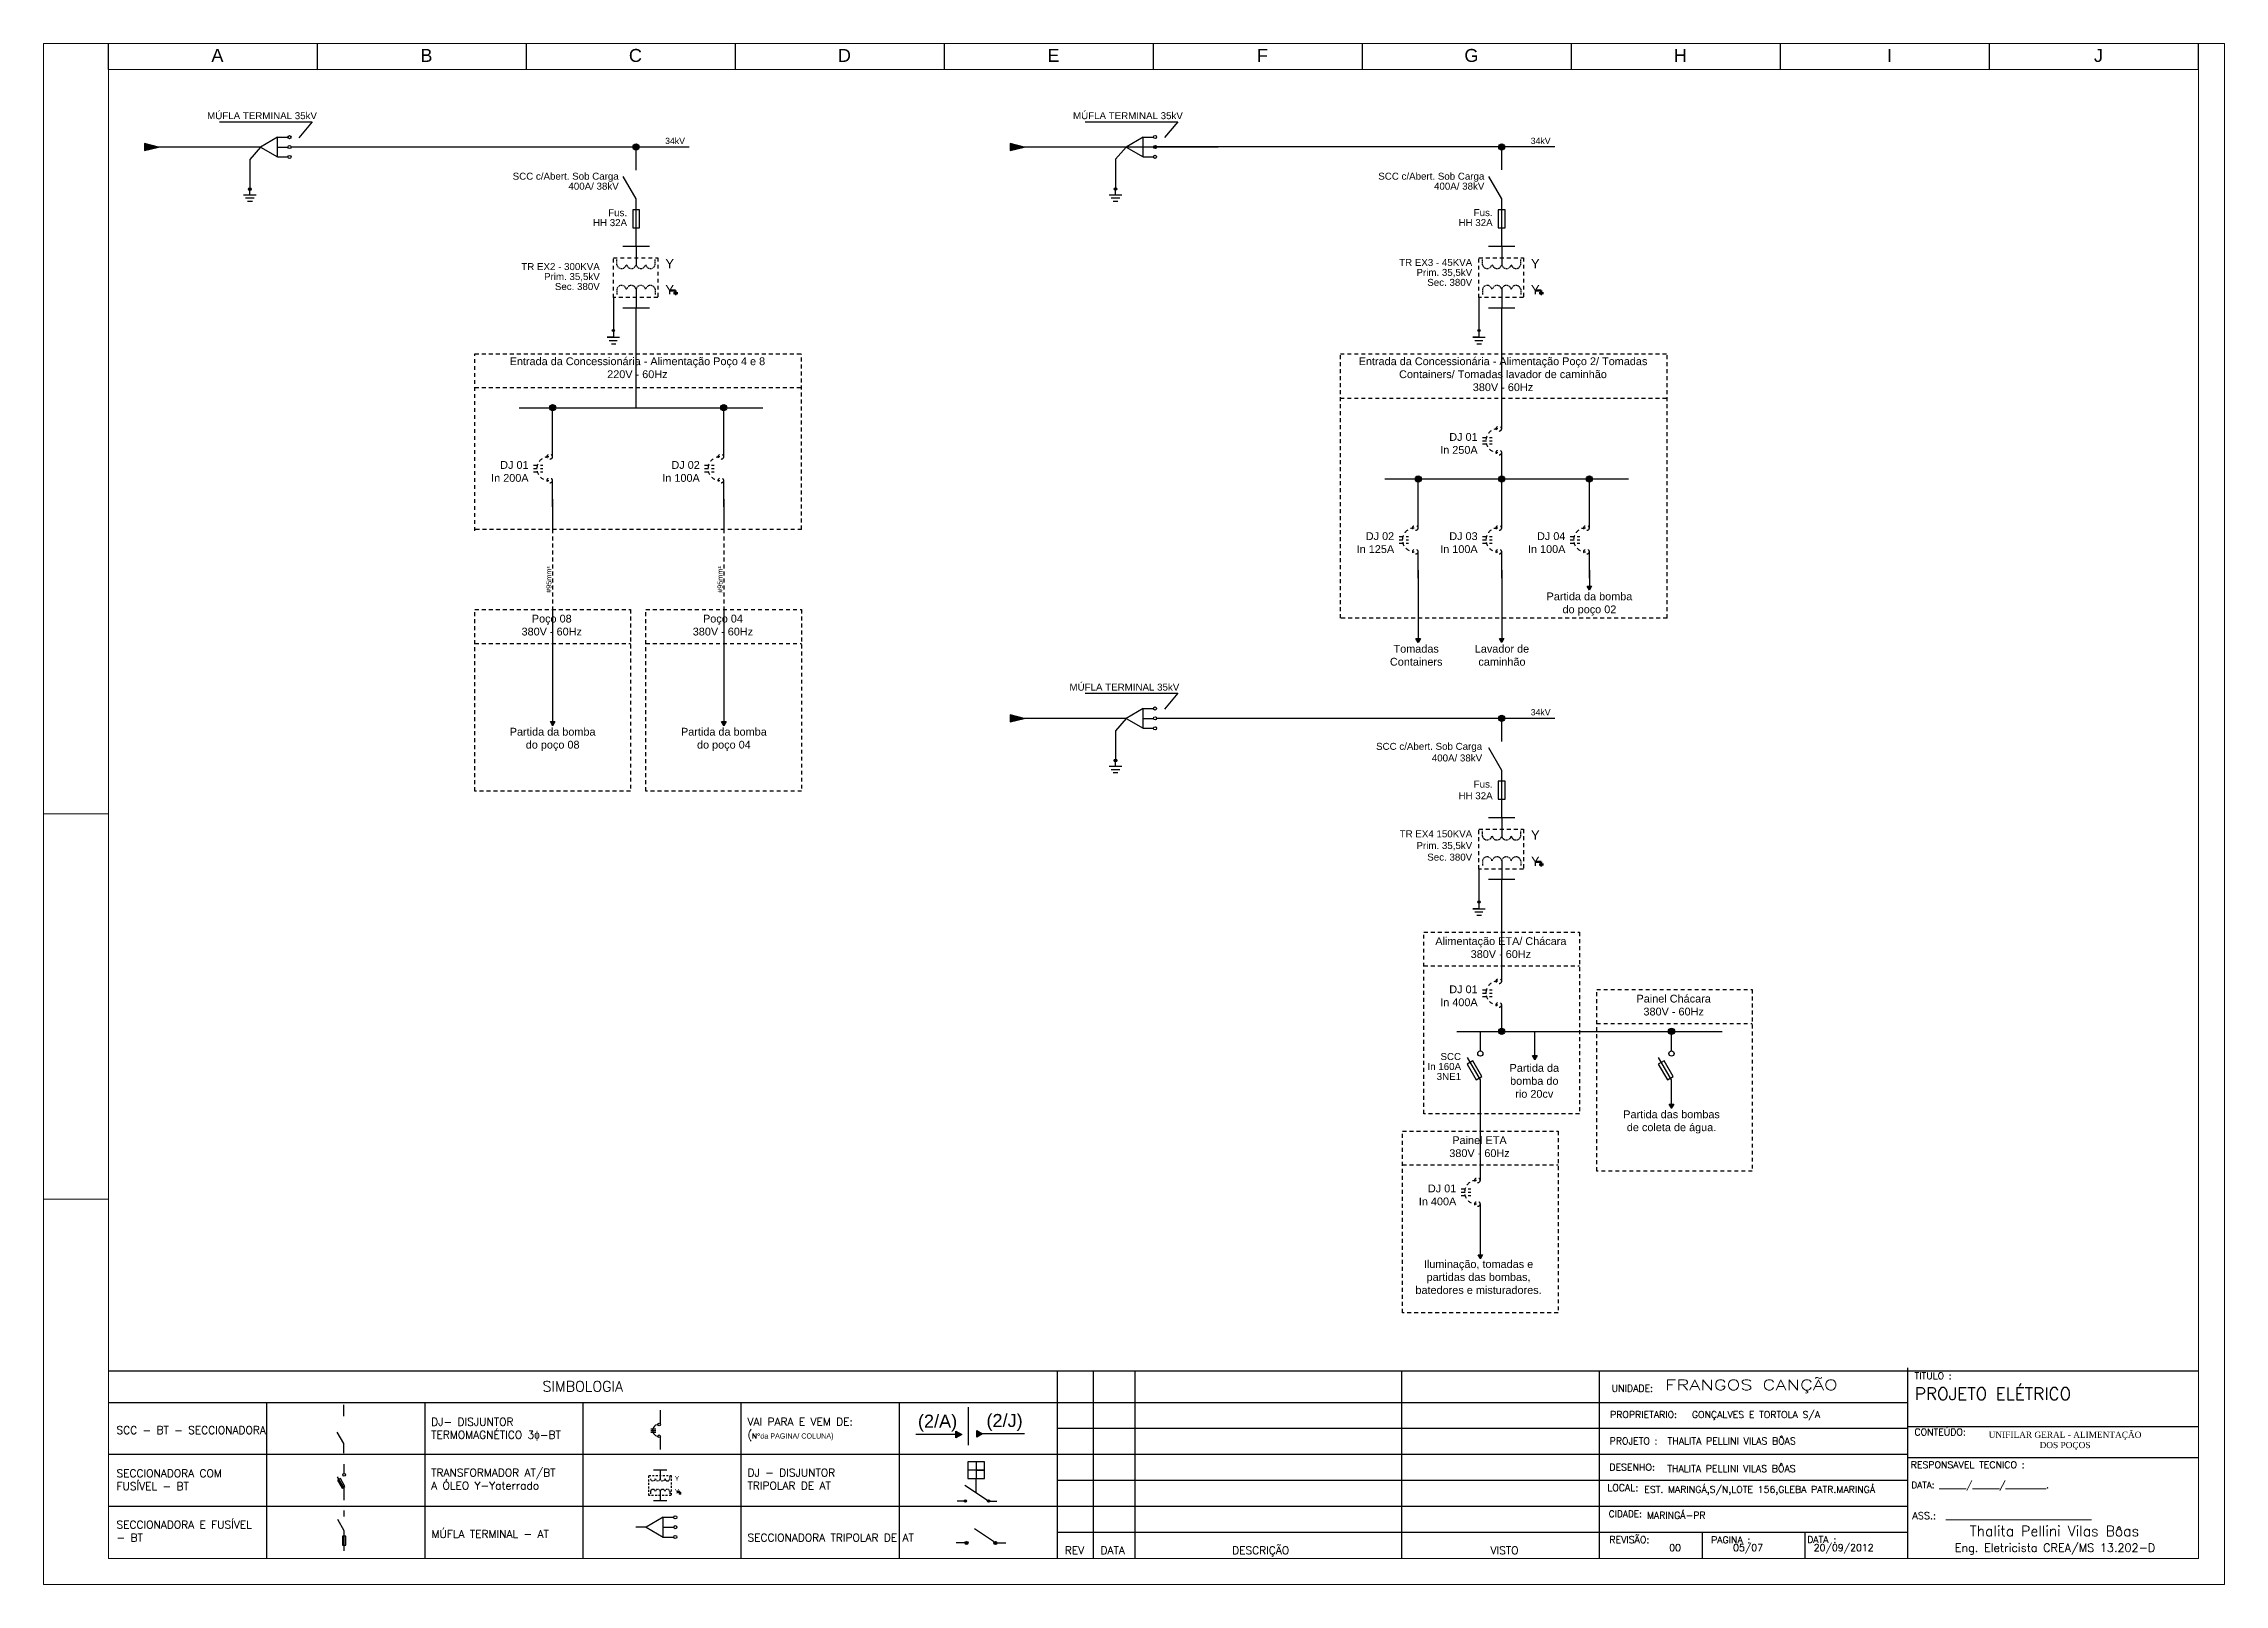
# Model space of a CAD drawing. Header units: millimetres. Extents: x 2138 to 3049, y 1106 to 2505.
# Drawn here: x 2137.5 to 2558, y 1456.9 to 1753.9 of the extents above; entities that cross this region are included whole.
import ezdxf

# ---------------------------------------------------------------- set-up
doc = ezdxf.new("R2010")
doc.units = ezdxf.units.MM
doc.linetypes.add('HIDDEN2', pattern=[0.1875, 0.125, -0.0625])
doc.linetypes.add('JIS_02_0.7', pattern=[1.35, 0.75, -0.6])
for name, color, linetype in [('ATER', 4, 'Continuous'), ('CARGA', 251, 'Continuous'), ('COMPONENTES', 7, 'Continuous'), ('DETALHES', 4, 'Continuous'), ('FORMATO', 18, 'Continuous'), ('linhas', 6, 'Continuous'), ('LUMINARIA', 5, 'Continuous'), ('PAINEL', 5, 'JIS_02_0.7'), ('REG200-290', 5, 'Continuous'), ('texto', 1, 'Continuous'), ('TIMBRE', 7, 'Continuous')]:
    doc.layers.add(name, color=color, linetype=linetype)
doc.layers.add('CARIMBO', color=6, linetype='Continuous', lineweight=15)
doc.styles.add('REGUA240', font='romans.shx', dxfattribs={"width": 1.4})
doc.styles.add('ROMANC', font='romanc', dxfattribs={"height": 0.3})
doc.styles.add('ROMANS', font='romans', dxfattribs={"height": 100})
doc.styles.get("Standard").update_dxf_attribs({"font": 'arial.ttf'})

# ---------------------------------------------------------------- blocks, each defined once
blk = doc.blocks.new('A$C221811D9')
at = {"layer": 'CARIMBO', "color": 7}
for p, q in [((0, 0), (0, 59.4)), ((2.5, 29.7), (0, 29.7)), ((2.5, 14.847), (0, 14.847))]:
    blk.add_line(p, q, dxfattribs=at)
at = {"layer": 'CARIMBO', "color": 12}
blk.add_line((2.5, 1), (2.5, 58.4), dxfattribs=at)
blk = doc.blocks.new('MÚFLA TERMINAL')
at = {"layer": 'linhas'}
for p, q in [((-2.6, 1.9), (-0.6, 1.9)), ((-2.6, 0), (-0.6, 0)), ((-5.9, -0.01), (-7.93, -0.01)), ((-2.6, -1.91), (-0.6, -1.91))]:
    blk.add_line(p, q, dxfattribs=at)
blk.add_lwpolyline([(-5.9, -0.01), (-2.6, -1.91), (-2.6, 1.9)], close=True, dxfattribs=at)
for centre in [(-0.3, 1.9), (-0.3, 0), (-0.3, -1.91)]:
    blk.add_circle(centre, 0.3, dxfattribs=at)
blk = doc.blocks.new('aterram')
at = {"layer": 'linhas'}
h = blk.add_hatch(color=256, dxfattribs=at)
edge = h.paths.add_edge_path()
edge.add_arc((0, 0), 0.2, 0, 360)
for p, q in [((0, -0.9), (0, 0)), ((-1, -0.9), (1, -0.9)), ((-0.7, -1.42), (0.7, -1.42)), ((-0.4, -1.95), (0.4, -1.95))]:
    blk.add_line(p, q, dxfattribs=at)
blk.add_circle((0, 0), 0.2, dxfattribs=at)
blk = doc.blocks.new('aterr verm')
at = {"layer": 'texto'}
h = blk.add_hatch(color=256, dxfattribs=at)
edge = h.paths.add_edge_path()
edge.add_arc((0, 0), 0.2, 0, 360)
for p, q in [((0, -1.29), (-1.2, -1.29)), ((-1.2, -1.29), (1.2, -1.29)), ((-0.82, -1.91), (0.74, -1.91)), ((-0.39, -2.55), (0.47, -2.55)), ((0, -0.2), (0, -1.29))]:
    blk.add_line(p, q, dxfattribs=at)
blk.add_circle((0, 0), 0.2, dxfattribs=at)
blk = doc.blocks.new('Y aterrado')
at = {"layer": 'texto', "lineweight": 50}
for p, q in [((0, 0), (1.05, 0)), ((1.05, 0), (1.05, -0.5)), ((0.65, -0.5), (1.45, -0.5)), ((1.25, -0.6), (0.85, -0.6)), ((1.15, -0.7), (0.95, -0.7)), ((1.05, -0.6), (1.25, -0.6))]:
    blk.add_line(p, q, dxfattribs=at)
at = {"layer": 'texto', "color": 2, "char_height": 1.8, "attachment_point": 1}
for insert in [(-0.94, 6.08), (-0.94, 1.04)]:
    blk.add_mtext_dynamic_manual_height_columns('{\\C1;Y}', width=4.8042, gutter_width=12.5, heights=[0], dxfattribs=dict(at, insert=insert))
blk = doc.blocks.new('TRAFO OLEO Y YATERR')
at = {"layer": 'COMPONENTES', "color": 0, "linetype": 'HIDDEN2'}
for p, q in [((-0.53, 6.34), (-0.53, 7.37)), ((-0.53, 1.62), (-0.53, 0.59))]:
    blk.add_line(p, q, dxfattribs=at)
for centre, start, end in [((-1.44, 6.54), 192.4164, 347.5833), ((-1.44, 1.42), 12.4167, 167.5836)]:
    blk.add_arc(centre, 0.93, start, end, dxfattribs=at)
at = {"layer": 'linhas'}
for p, q in [((-6.76, 9.93), (-4.2, 9.93)), ((-4.2, 9.93), (-1.64, 9.93)), ((-4.2, 9.93), (-4.2, 6.34)), ((-4.2, 1.62), (-4.2, -1.97)), ((-6.76, -1.97), (-4.2, -1.97)), ((-4.2, -1.97), (-1.64, -1.97))]:
    blk.add_line(p, q, dxfattribs=at)
at = {"layer": 'LUMINARIA', "color": 0, "linetype": 'HIDDEN2'}
blk.add_line((-7.92, 1.62), (-7.92, 0.59), dxfattribs=at)
for centre, start, end in [((-7.01, 6.54), 192.4167, 347.5836), ((-5.11, 6.54), 192.4167, 347.5836), ((-3.29, 6.54), 192.4164, 347.5833), ((-7.01, 1.42), 12.4164, 167.5833), ((-5.11, 1.42), 12.4164, 167.5833), ((-3.29, 1.42), 12.4167, 167.5836)]:
    blk.add_arc(centre, 0.93, start, end, dxfattribs=at)
at = {"layer": 'texto', "linetype": 'JIS_02_0.7'}
blk.add_lwpolyline([(-8.58, 7.69), (0, 7.69), (0, 0), (-8.58, 0)], close=True, dxfattribs=at)
at = {"layer": 'texto'}
blk.add_blockref('Y aterrado', (2.38, 1.38), dxfattribs=at)
blk = doc.blocks.new('DJ3f')
at = {"color": 6}
for p, q in [((-3.7, -11.1), (-1.86, -11.1)), ((-3.7, -11.74), (-1.86, -11.74)), ((-3.7, -12.38), (-1.86, -12.38))]:
    blk.add_line(p, q, dxfattribs=at)
at = {"color": 2}
for centre in [(-0.56, -9.45), (-0.56, -14.02)]:
    blk.add_circle(centre, 0.505, dxfattribs=at)
at = {"color": 4}
blk.add_arc((-0.76, -11.74), 2.28, 89.8656, 270.134, dxfattribs=at)
at = {"layer": 'linhas', "color": 6}
for p, q in [((0, -9.38), (0, 0)), ((0, -19.12), (0, -14.02))]:
    blk.add_line(p, q, dxfattribs=at)
blk = doc.blocks.new('SETA')
at = {"layer": 'CARGA'}
blk.add_hatch(color=256, dxfattribs=at).paths.add_polyline_path([(0.01, -0.75), (-0.42, 0), (0.44, 0)])
blk.add_lwpolyline([(0.01, -0.75), (-0.42, 0), (0.44, 0)], close=True, dxfattribs=at)
blk = doc.blocks.new('SCC')
at = {"layer": 'COMPONENTES'}
blk.add_line((0, 9.11), (-2.5, 13.44), dxfattribs=at)
at = {"layer": 'COMPONENTES', "color": 0}
blk.add_lwpolyline([(-0.65, 3.54), (0.65, 3.54), (0.65, 7.02), (-0.65, 7.02)], close=True, dxfattribs=at)
at = {"layer": 'linhas', "color": 6}
for p, q in [((0, 14.68), (0, 19.12)), ((0, 0), (0, 9.11))]:
    blk.add_line(p, q, dxfattribs=at)
blk = doc.blocks.new('DJ tripolar')
at = {"layer": 'COMPONENTES'}
h = blk.add_hatch(color=256, dxfattribs=at)
edge = h.paths.add_edge_path()
edge.add_arc((2, 0), 0.3, 0, 360)
h = blk.add_hatch(color=256, dxfattribs=at)
edge = h.paths.add_edge_path()
edge.add_arc((7.58, 0), 0.3, 0, 360)
at = {"layer": 'CARGA'}
blk.add_line((7.58, 0), (1.84, 3.71), dxfattribs=at)
at = {"layer": 'COMPONENTES'}
for centre in [(2, 0), (7.58, 0)]:
    blk.add_circle(centre, 0.3, dxfattribs=at)
at = {"layer": 'FORMATO'}
for p, q in [((6.61, 7.41), (2.61, 7.41)), ((4.61, 9.41), (4.61, 5.41)), ((4.61, 7.41), (6.61, 7.41)), ((4.61, 1.92), (4.61, 5.41))]:
    blk.add_line(p, q, dxfattribs=at)
blk.add_lwpolyline([(2.61, 5.41), (6.61, 5.41), (6.61, 9.41), (2.61, 9.41)], close=True, dxfattribs=at)
at = {"layer": 'linhas'}
for p, q in [((1.7, 0), (0, 0)), ((7.88, 0), (9.58, 0))]:
    blk.add_line(p, q, dxfattribs=at)

msp = doc.modelspace()

# ---------------------------------------------------------------- hatches: boundary and pattern name
at = {"layer": 'COMPONENTES'}
h = msp.add_hatch(color=256, dxfattribs=at)
edge = h.paths.add_edge_path()
edge.add_arc((2315.49, 1464.88), 0.3, 0, 360)
h = msp.add_hatch(color=256, dxfattribs=at)
edge = h.paths.add_edge_path()
edge.add_arc((2321.07, 1464.88), 0.3, 0, 360)
at = {"layer": 'linhas'}
for points in [[(2159.71, 1733.96), (2157.01, 1734.63), (2157.01, 1733.28)], [(2326.62, 1733.96), (2323.92, 1734.64), (2323.92, 1733.29)], [(2326.62, 1623.81), (2323.92, 1624.49), (2323.92, 1623.14)], [(2314.56, 1485.77), (2313.44, 1485.12), (2313.44, 1486.42)], [(2318.59, 1485.9), (2317.46, 1485.25), (2317.46, 1486.55)]]:
    msp.add_hatch(color=256, dxfattribs=at).paths.add_polyline_path(points)
h = msp.add_hatch(color=256, dxfattribs=at)
edge = h.paths.add_edge_path()
edge.add_arc((2251.78, 1733.96), 0.6, 0, 360)
h = msp.add_hatch(color=256, dxfattribs=at)
edge = h.paths.add_edge_path()
edge.add_arc((2418.69, 1733.97), 0.6, 0, 360)
h = msp.add_hatch(color=256, dxfattribs=at)
edge = h.paths.add_edge_path()
edge.add_arc((2235.68, 1683.7), 0.6, 0, 360)
h = msp.add_hatch(color=256, dxfattribs=at)
edge = h.paths.add_edge_path()
edge.add_arc((2268.69, 1683.7), 0.6, 0, 360)
h = msp.add_hatch(color=256, dxfattribs=at)
edge = h.paths.add_edge_path()
edge.add_arc((2402.59, 1669.97), 0.6, 0, 360)
h = msp.add_hatch(color=256, dxfattribs=at)
edge = h.paths.add_edge_path()
edge.add_arc((2418.69, 1669.97), 0.6, 0, 360)
h = msp.add_hatch(color=256, dxfattribs=at)
edge = h.paths.add_edge_path()
edge.add_arc((2435.6, 1669.97), 0.6, 0, 360)
h = msp.add_hatch(color=256, dxfattribs=at)
edge = h.paths.add_edge_path()
edge.add_arc((2418.69, 1623.82), 0.6, 0, 360)
h = msp.add_hatch(color=256, dxfattribs=at)
edge = h.paths.add_edge_path()
edge.add_arc((2418.69, 1563.49), 0.6, 0, 360)
h = msp.add_hatch(color=256, dxfattribs=at)
edge = h.paths.add_edge_path()
edge.add_arc((2451.43, 1563.49), 0.6, 0, 360)

# ---------------------------------------------------------------- linework, layer by layer
at = {"color": 6}
for p, q in [((2254.65, 1486.89), (2255.57, 1486.89)), ((2254.65, 1486.57), (2255.57, 1486.57)), ((2254.65, 1486.25), (2255.57, 1486.25))]:
    msp.add_line(p, q, dxfattribs=at)
at = {"color": 2}
for centre, radius in [((2414.57, 1559.21), 0.505), ((2451.43, 1559.21), 0.505), ((2256.21, 1487.71), 0.253), ((2256.21, 1485.43), 0.253), ((2195.48, 1477.99), 0.253)]:
    msp.add_circle(centre, radius, dxfattribs=at)
at = {"color": 4}
msp.add_arc((2256.11, 1486.57), 1.14, 89.8656, 270.134, dxfattribs=at)
at = {"layer": 'ATER'}
for p, q in [((2414.57, 1554.14), (2412.07, 1558.47)), ((2451.43, 1554.14), (2448.93, 1558.47)), ((2195.48, 1475.46), (2194.23, 1477.62))]:
    msp.add_line(p, q, dxfattribs=at)
at = {"layer": 'CARGA'}
msp.add_line((2321.07, 1464.88), (2317.02, 1467.57), dxfattribs=at)
at = {"layer": 'CARIMBO', "color": 7}
for p, q in [((2558.04, 1753.89), (2137.54, 1753.89)), ((2558.04, 1753.89), (2558.04, 1456.89)), ((2558.04, 1456.89), (2137.54, 1456.89))]:
    msp.add_line(p, q, dxfattribs=at)
at = {"layer": 'CARIMBO', "color": 12}
for p, q in [((2553.04, 1748.89), (2150.04, 1748.89)), ((2553.04, 1748.89), (2553.04, 1461.89)), ((2553.04, 1461.89), (2150.04, 1461.89))]:
    msp.add_line(p, q, dxfattribs=at)
at = {"layer": 'COMPONENTES'}
for p, q in [((2251.78, 1723.95), (2249.28, 1728.28)), ((2418.69, 1613.8), (2416.19, 1618.13)), ((2195.4, 1484.05), (2194.15, 1486.21)), ((2195.51, 1467.2), (2194.26, 1469.37))]:
    msp.add_line(p, q, dxfattribs=at)
at = {"layer": 'COMPONENTES', "color": 0}
for points in [[(2251.13, 1718.38), (2252.43, 1718.38), (2252.43, 1721.86), (2251.13, 1721.86)], [(2418.04, 1608.24), (2419.33, 1608.24), (2419.33, 1611.72), (2418.04, 1611.72)], [(2413.77, 1554.13), (2414.89, 1554.78), (2413.15, 1557.79), (2412.03, 1557.14)], [(2450.63, 1554.13), (2451.75, 1554.78), (2450.01, 1557.79), (2448.89, 1557.14)], [(2195.08, 1475.46), (2195.64, 1475.78), (2194.78, 1477.29), (2194.22, 1476.96)], [(2195.19, 1464.42), (2195.83, 1464.42), (2195.83, 1466.16), (2195.19, 1466.16)]]:
    msp.add_lwpolyline(points, close=True, dxfattribs=at)
at = {"layer": 'COMPONENTES'}
for centre in [(2315.49, 1464.88), (2321.07, 1464.88)]:
    msp.add_circle(centre, 0.3, dxfattribs=at)
at = {"layer": 'DETALHES', "color": 7}
for p, q in [((2333, 1498.06), (2333, 1461.89)), ((2150.04, 1491.97), (2333, 1491.97)), ((2180.53, 1491.97), (2180.53, 1461.89)), ((2211.03, 1491.97), (2211.03, 1461.89)), ((2241.52, 1491.97), (2241.52, 1461.89)), ((2272.01, 1491.97), (2272.01, 1461.89)), ((2302.5, 1491.97), (2302.5, 1461.89)), ((2150.04, 1481.97), (2333, 1481.97)), ((2150.04, 1471.97), (2333, 1471.97))]:
    msp.add_line(p, q, dxfattribs=at)
at = {"layer": 'FORMATO'}
for p, q in [((2150.04, 1498.06), (2333, 1498.06)), ((2437.54, 1498.06), (2553.04, 1498.06)), ((2496.94, 1498.61), (2496.94, 1461.89)), ((2437.54, 1491.97), (2496.94, 1491.97)), ((2437.54, 1486.97), (2496.94, 1486.97)), ((2496.94, 1487.3), (2553.04, 1487.3)), ((2437.54, 1481.97), (2496.94, 1481.97)), ((2496.94, 1481.36), (2553.04, 1481.36)), ((2437.54, 1476.97), (2496.94, 1476.97)), ((2437.54, 1471.97), (2496.94, 1471.97)), ((2437.54, 1466.97), (2496.94, 1466.97)), ((2457.34, 1466.97), (2457.34, 1461.89)), ((2477.14, 1466.97), (2477.14, 1461.89))]:
    msp.add_line(p, q, dxfattribs=at)
at = {"layer": 'FORMATO', "color": 12}
msp.add_line((2437.54, 1461.89), (2437.54, 1498.06), dxfattribs=at)
at = {"layer": 'linhas', "color": 7}
for p, q in [((2150.04, 1748.89), (2150.04, 1753.89)), ((2150.04, 1748.89), (2150.04, 1753.89)), ((2190.34, 1748.89), (2190.34, 1753.89)), ((2190.34, 1748.89), (2190.34, 1753.89)), ((2230.64, 1748.89), (2230.64, 1753.89)), ((2270.94, 1748.89), (2270.94, 1753.89)), ((2311.24, 1748.89), (2311.24, 1753.89)), ((2351.54, 1748.89), (2351.54, 1753.89)), ((2391.84, 1748.89), (2391.84, 1753.89)), ((2432.14, 1748.89), (2432.14, 1753.89)), ((2472.44, 1748.89), (2472.44, 1753.89)), ((2512.74, 1748.89), (2512.74, 1753.89)), ((2553.04, 1748.89), (2553.04, 1753.89)), ((2315.9, 1483.74), (2315.9, 1491.05))]:
    msp.add_line(p, q, dxfattribs=at)
at = {"layer": 'linhas', "lineweight": 30}
for p, q in [((2177.32, 1733.96), (2159.71, 1733.96)), ((2344.23, 1733.96), (2326.62, 1733.96)), ((2344.23, 1623.81), (2326.62, 1623.81))]:
    msp.add_line(p, q, dxfattribs=at)
at = {"layer": 'linhas'}
for p, q in [((2179.35, 1733.96), (2177.31, 1731.58)), ((2262.04, 1733.96), (2185.25, 1733.96)), ((2364.01, 1733.96), (2323.92, 1733.96)), ((2346.25, 1733.96), (2344.22, 1731.59)), ((2428.95, 1733.97), (2352.15, 1733.97)), ((2177.31, 1731.58), (2177.31, 1725.84)), ((2344.22, 1731.59), (2344.22, 1725.85)), ((2251.78, 1683.7), (2251.78, 1702.95)), ((2418.69, 1683.71), (2418.69, 1702.96)), ((2229.25, 1683.7), (2276.25, 1683.7)), ((2396.16, 1669.97), (2443.16, 1669.97)), ((2235.68, 1666.09), (2235.68, 1660.24)), ((2268.69, 1666.09), (2268.69, 1660.24)), ((2402.59, 1652.37), (2402.59, 1639.21)), ((2418.69, 1652.37), (2418.69, 1639.21)), ((2435.6, 1652.37), (2435.6, 1649.3)), ((2235.68, 1644.78), (2235.68, 1623.22)), ((2268.69, 1644.78), (2268.69, 1623.22)), ((2346.25, 1623.81), (2344.22, 1621.44)), ((2428.95, 1623.82), (2352.15, 1623.82)), ((2235.68, 1622.4), (2235.68, 1622.47)), ((2268.69, 1622.4), (2268.69, 1622.47)), ((2344.22, 1621.44), (2344.22, 1615.7)), ((2418.69, 1573.55), (2418.69, 1592.8)), ((2410.01, 1563.49), (2461.2, 1563.49)), ((2425.07, 1558), (2425.07, 1558.07)), ((2451.43, 1548.65), (2451.43, 1548.72)), ((2414.57, 1519.63), (2414.57, 1519.69)), ((2313.81, 1485.77), (2305.72, 1485.77)), ((2326.69, 1485.9), (2318.59, 1485.9)), ((2315.19, 1464.88), (2313.49, 1464.88)), ((2321.37, 1464.88), (2323.07, 1464.88))]:
    msp.add_line(p, q, dxfattribs=at)
at = {"layer": 'linhas', "color": 6}
for p, q in [((2251.78, 1729.52), (2251.78, 1733.96)), ((2251.78, 1714.84), (2251.78, 1723.95)), ((2418.69, 1619.38), (2418.69, 1623.82)), ((2418.69, 1604.7), (2418.69, 1613.8)), ((2414.57, 1559.72), (2414.57, 1563.49)), ((2425.07, 1558.82), (2425.07, 1563.49)), ((2451.43, 1559.72), (2451.43, 1563.49)), ((2414.57, 1544.23), (2414.57, 1554.14)), ((2451.43, 1549.47), (2451.43, 1554.14)), ((2414.57, 1520.44), (2414.57, 1525.11)), ((2195.4, 1489.28), (2195.4, 1491.5)), ((2256.49, 1487.75), (2256.49, 1490.45)), ((2256.49, 1482.88), (2256.49, 1485.43)), ((2195.4, 1482.21), (2195.4, 1484.05)), ((2195.48, 1478.25), (2195.48, 1480.04)), ((2195.48, 1473.12), (2195.48, 1475.46)), ((2195.51, 1469.99), (2195.51, 1471.13)), ((2195.51, 1463.35), (2195.51, 1467.2))]:
    msp.add_line(p, q, dxfattribs=at)
at = {"layer": 'linhas', "linetype": 'JIS_02_0.7'}
for p, q in [((2235.68, 1660.24), (2235.68, 1644.78)), ((2268.69, 1660.24), (2268.69, 1644.78))]:
    msp.add_line(p, q, dxfattribs=at)
at = {"layer": 'linhas'}
for points in [[(2157.01, 1733.28), (2159.71, 1733.96), (2157.01, 1734.63), (2157.01, 1733.28)], [(2323.92, 1733.29), (2326.62, 1733.96), (2323.92, 1734.64), (2323.92, 1733.29)], [(2323.92, 1623.14), (2326.62, 1623.81), (2323.92, 1624.49), (2323.92, 1623.14)]]:
    msp.add_lwpolyline(points, dxfattribs=at)
for points in [[(2314.56, 1485.77), (2313.44, 1485.12), (2313.44, 1486.42)], [(2318.59, 1485.9), (2317.46, 1485.25), (2317.46, 1486.55)]]:
    msp.add_lwpolyline(points, close=True, dxfattribs=at)
for centre in [(2251.78, 1733.96), (2418.69, 1733.97), (2235.68, 1683.7), (2268.69, 1683.7), (2402.59, 1669.97), (2418.69, 1669.97), (2435.6, 1669.97), (2418.69, 1623.82), (2418.69, 1563.49), (2451.43, 1563.49)]:
    msp.add_circle(centre, 0.6, dxfattribs=at)
at = {"layer": 'LUMINARIA', "color": 0, "linetype": 'HIDDEN2'}
for p, q in [((2248.06, 1711.25), (2248.06, 1712.29)), ((2414.97, 1711.26), (2414.97, 1712.29)), ((2414.97, 1601.11), (2414.97, 1602.14))]:
    msp.add_line(p, q, dxfattribs=at)
at = {"layer": 'PAINEL'}
for p, q in [((2220.68, 1694.11), (2283.69, 1694.11)), ((2220.68, 1659.94), (2220.68, 1694.11)), ((2283.69, 1660.24), (2283.69, 1694.11)), ((2387.59, 1694.11), (2450.6, 1694.11)), ((2387.59, 1643.13), (2387.59, 1694.11)), ((2450.6, 1643.13), (2450.6, 1694.11)), ((2220.68, 1687.61), (2283.69, 1687.61)), ((2387.59, 1685.53), (2450.6, 1685.53)), ((2283.69, 1660.24), (2220.68, 1660.24)), ((2450.6, 1643.13), (2387.59, 1643.13)), ((2220.68, 1638.28), (2250.68, 1638.28)), ((2253.69, 1638.28), (2283.69, 1638.28)), ((2403.69, 1576.11), (2433.69, 1576.11)), ((2437.01, 1565.03), (2467.01, 1565.03)), ((2399.57, 1537.73), (2429.57, 1537.73))]:
    msp.add_line(p, q, dxfattribs=at)
for points in [[(2220.68, 1644.78), (2250.68, 1644.78), (2250.68, 1609.78), (2220.68, 1609.78)], [(2253.69, 1644.78), (2283.69, 1644.78), (2283.69, 1609.78), (2253.69, 1609.78)], [(2403.69, 1582.61), (2433.69, 1582.61), (2433.69, 1547.61), (2403.69, 1547.61)], [(2437.01, 1571.53), (2467.01, 1571.53), (2467.01, 1536.53), (2437.01, 1536.53)], [(2399.57, 1544.23), (2429.57, 1544.23), (2429.57, 1509.23), (2399.57, 1509.23)]]:
    msp.add_lwpolyline(points, close=True, dxfattribs=at)
at = {"layer": 'texto'}
for p, q in [((2171.45, 1738.81), (2189.34, 1738.81)), ((2189.34, 1738.81), (2186.77, 1735.75)), ((2338.36, 1738.82), (2356.25, 1738.82)), ((2356.25, 1738.82), (2353.68, 1735.76)), ((2247.4, 1704.92), (2247.4, 1698.57)), ((2414.31, 1704.92), (2414.31, 1698.57)), ((2338.36, 1628.67), (2356.25, 1628.67)), ((2356.25, 1628.67), (2353.68, 1625.6)), ((2414.31, 1594.77), (2414.31, 1588.42))]:
    msp.add_line(p, q, dxfattribs=at)
at = {"layer": 'TIMBRE'}
for p, q in [((2333, 1498.06), (2437.54, 1498.06)), ((2340, 1461.89), (2340, 1498.06)), ((2348, 1461.89), (2348, 1498.06)), ((2399.38, 1498.06), (2399.38, 1461.89)), ((2333, 1491.97), (2437.54, 1491.97)), ((2333, 1486.97), (2437.54, 1486.97)), ((2333, 1481.97), (2437.54, 1481.97)), ((2333, 1476.97), (2437.54, 1476.97)), ((2333, 1471.97), (2437.54, 1471.97)), ((2333, 1466.97), (2437.54, 1466.97))]:
    msp.add_line(p, q, dxfattribs=at)

# ---------------------------------------------------------------- block references
at = {"layer": 'ATER', "xscale": 5, "yscale": 5, "zscale": 5}
msp.add_blockref('A$C221811D9', (2137.54, 1456.89), dxfattribs=at)
at = {"layer": 'CARGA'}
for p in [(2435.59, 1649.3), (2402.58, 1639.21), (2418.68, 1639.21), (2235.67, 1623.22), (2268.68, 1623.22), (2425.06, 1558.82), (2451.42, 1549.47), (2414.56, 1520.44)]:
    msp.add_blockref('SETA', p, dxfattribs=at)
at = {"layer": 'COMPONENTES'}
msp.add_blockref('SCC', (2418.69, 1714.85), dxfattribs=at)
at = {"layer": 'FORMATO', "xscale": 0.8, "yscale": 0.8, "zscale": 0.8}
msp.add_blockref('DJ tripolar', (2313.68, 1472.95), dxfattribs=at)
at = {"layer": 'linhas'}
for p in [(2185.25, 1733.96), (2352.15, 1733.97), (2352.15, 1623.82)]:
    msp.add_blockref('MÚFLA TERMINAL', p, dxfattribs=at)
at = {"layer": 'linhas', "xscale": 1.2, "yscale": 1.2, "zscale": 1.2}
for p in [(2177.31, 1725.84), (2344.22, 1725.85), (2344.22, 1615.7)]:
    msp.add_blockref('aterram', p, dxfattribs=at)
at = {"layer": 'PAINEL'}
for p in [(2418.69, 1689.09), (2235.68, 1683.7), (2268.69, 1683.7), (2402.59, 1669.97), (2418.69, 1669.97), (2435.6, 1669.97), (2418.69, 1582.61), (2414.57, 1544.23)]:
    msp.add_blockref('DJ3f', p, dxfattribs=at)
at = {"layer": 'texto'}
for name, p in [('TRAFO OLEO Y YATERR', (2255.98, 1704.92)), ('TRAFO OLEO Y YATERR', (2422.89, 1704.92)), ('aterr verm', (2247.4, 1698.57)), ('aterr verm', (2414.31, 1698.57)), ('TRAFO OLEO Y YATERR', (2422.89, 1594.77)), ('aterr verm', (2414.31, 1588.42)), ('MÚFLA TERMINAL', (2259.63, 1467.92))]:
    msp.add_blockref(name, p, dxfattribs=at)
at = {"layer": 'texto', "xscale": 0.5, "yscale": 0.5, "zscale": 0.5}
msp.add_blockref('TRAFO OLEO Y YATERR', (2258.53, 1474.03), dxfattribs=at)

# ---------------------------------------------------------------- texts
at = {"layer": 'CARGA', "char_height": 1.5, "attachment_point": 1}
for s, width, insert in [('\\pxr0.63098,qc;Partida da bomba do poço 02', 19.7039, (2426.23, 1648.09)), ('\\pxr0.63098,qc;Tomadas Containers', 11.7458, (2396.8, 1637.99)), ('\\pxr0.63098,qc;Lavador de caminhão', 14.2861, (2412.07, 1637.99)), ('\\pxr0.63098,qc;Partida da bomba do poço 08', 19.7039, (2226.31, 1622)), ('\\pxr0.63098,qc;Partida da bomba do poço 04', 19.7039, (2259.33, 1622)), ('\\pxr0.63098,qc;Partida da bomba do rio 20cv', 10.6371, (2420.13, 1557.19)), ('\\pxr0.63098,qc;Partida das bombas de coleta de água.', 19.7039, (2442.06, 1548.25)), ('\\pxr0.63098,qc;Iluminação, tomadas e partidas das bombas, batedores e misturadores.', 26.718, (2401.34, 1519.38))]:
    msp.add_mtext_dynamic_manual_height_columns(s, width=width, gutter_width=12.5, heights=[0], dxfattribs=dict(at, insert=insert))
at = {"layer": 'DETALHES', "color": 5, "insert": (2241.52, 1495.06), "char_height": 2, "width": 60.986, "attachment_point": 5, "style": 'ROMANS'}
msp.add_mtext('SIMBOLOGIA', dxfattribs=at)
at = {"layer": 'DETALHES', "color": 3, "char_height": 1.5, "attachment_point": 4, "style": 'ROMANS'}
for s, insert, width in [('DJ- DISJUNTOR TERMOMAGNÉTICO 3ɸ-BT', (2212.26, 1486.74), 30.493), ('VAI PARA E VEM DE: \\P({\\H0.66667x;N\\fArial Black|b0|i0|c0|p34;°\\fMS Shell Dlg 2|b0|i0|c0|p0;da PAGINA/ COLUNA\\H1.0625x;)}', (2273.25, 1486.74), 30.493), ('SCC - BT - SECCIONADORA ', (2151.59, 1486.62), 30.493), ('SECCIONADORA COM FUSÍVEL - BT', (2151.59, 1477.06), 30.493), ('TRANSFORMADOR AT/BT\\PA ÓLEO Y-Yaterrado', (2212.26, 1477.18), 30.493), ('DJ - DISJUNTOR TRIPOLAR DE AT', (2273.25, 1477.18), 26.466), ('SECCIONADORA E FUSÍVEL - BT', (2151.59, 1467.13), 28.7852), ('MÚFLA TERMINAL - AT', (2212.35, 1466.58), 30.493), ('SECCIONADORA TRIPOLAR DE AT', (2273.25, 1465.9), 30.493)]:
    msp.add_mtext(s, dxfattribs=dict(at, insert=insert, width=width))
at = {"layer": 'FORMATO', "color": 4, "style": 'ROMANS'}
for s, height, p in [('TITULO :', 1.32, (2498.28, 1496.42)), ('UNIDADE:', 1.32, (2439.89, 1494.03)), ('PROPRIETARIO:', 1.32, (2439.59, 1488.97)), ('PROJETO :', 1.32, (2439.51, 1483.85)), ('CONTEÚDO:', 1.32, (2498.28, 1485.58)), ('RESPONSAVEL TECNICO :', 1.32, (2497.56, 1479.28)), (' LOCAL:', 1.32, (2438.16, 1474.86)), ('DESENHO:', 1.32, (2439.45, 1478.81)), ('DATA: ______/______/_________.', 1.2672, (2497.66, 1475.41)), ('CIDADE:', 1.267, (2439.33, 1469.83)), ('ASS.:  ______________________________', 1.3662, (2497.87, 1469.44)), ('Thalita Pellini Vilas Bôas', 1.98, (2508.92, 1466.18)), ('REVISÃO:', 1.32, (2439.45, 1464.84)), ('PAGINA :', 1.32, (2459.06, 1464.81)), ('DATA :', 1.32, (2477.59, 1464.87)), ('Eng. Eletricista CREA/MS 13.202-D', 1.584, (2506.06, 1463.16))]:
    msp.add_text(s, height=height, dxfattribs=at).set_placement(p)
at = {"layer": 'FORMATO', "color": 5}
for s, height, style, p in [('PROJETO ELÉTRICO', 2.376, 'ROMANC', (2498.36, 1492.43)), ('GONÇALVES E TORTOLA S/A', 1.32, 'ROMANS', (2455.37, 1488.96)), ('THALITA PELLINI VILAS BÔAS', 1.32, 'ROMANS', (2450.68, 1483.85)), ('THALITA PELLINI VILAS BÔAS', 1.32, 'ROMANS', (2450.63, 1478.53)), ('EST. MARINGÁ,S/N,LOTE 156,GLEBA PATR.MARINGÁ', 1.32, 'ROMANS', (2446.17, 1474.52)), ('MARINGÁ-PR', 1.32, 'ROMANS', (2446.68, 1469.52)), ('00', 1.32, 'ROMANS', (2450.99, 1463.31)), ('05/07', 1.32, 'ROMANS', (2463.31, 1463.31)), ('20/09/2012', 1.32, 'ROMANS', (2478.86, 1463.31))]:
    msp.add_text(s, height=height, dxfattribs=dict(at, style=style)).set_placement(p)
at = {"layer": 'linhas', "color": 2, "attachment_point": 1}
for s, width, insert, char_height in [('\\pxqc;{\\C7;A}', 4.6452, (2168.73, 1752.86), 2.5), ('\\pxqc;{\\C7;B}', 4.6452, (2209.03, 1752.86), 2.5), ('\\pxqc;{\\C7;C}', 4.6452, (2249.33, 1752.86), 2.5), ('\\pxqc;{\\C7;D}', 4.6452, (2289.63, 1752.86), 2.5), ('\\pxqc;{\\C7;E}', 4.6452, (2329.93, 1752.86), 2.5), ('\\pxqc;{\\C7;F}', 4.6452, (2370.23, 1752.86), 2.5), ('\\pxqc;{\\C7;G}', 4.6452, (2410.53, 1752.86), 2.5), ('\\pxqc;{\\C7;H}', 4.6452, (2450.83, 1752.86), 2.5), ('\\pxqc;{\\C7;I}', 4.6452, (2491.13, 1752.86), 2.5), ('\\pxqc;{\\C7;J}', 4.6452, (2531.43, 1752.86), 2.5), ('\\pxqc;{\\C256;(2/A)}', 9.9413, (2304.94, 1489.6), 2.5), ('\\pxqc;{\\C256;(2/J)}', 9.9413, (2317.86, 1489.73), 2.5), ('\\pxqc;{\\fTimes New Roman|b0|i0|c0|p18;\\C5;UNIFILAR GERAL - ALIMENTAÇÃO DOS POÇOS}', 32.4303, (2511.1, 1486.32), 1.188)]:
    msp.add_mtext_dynamic_manual_height_columns(s, width=width, gutter_width=12.5, heights=[0], dxfattribs=dict(at, insert=insert, char_height=char_height))
at = {"layer": 'PAINEL', "char_height": 1.5, "attachment_point": 1}
for s, width, insert in [('\\pxqc;Entrada da Concessionária - Alimentação Poço 4 e 8\\P220V - 60Hz', 61.5593, (2221.25, 1693.41)), ('\\pxqc;Entrada da Concessionária - Alimentação Poço 2/ Tomadas Containers/ Tomadas lavador de caminhão\\P380V - 60Hz', 61.5593, (2388.16, 1693.41)), ('\\pxqc;Poço 08\\P380V - 60Hz', 28.179, (2221.43, 1643.8)), ('\\pxqc;Poço 04\\P380V - 60Hz', 28.179, (2254.44, 1643.8)), ('\\pxqc;Alimentação ETA/ Chácara\\P380V - 60Hz', 28.179, (2404.44, 1581.63)), ('\\pxqc;Painel Chácara\\P380V - 60Hz', 28.179, (2437.76, 1570.55)), ('\\pxqc;Painel ETA\\P380V - 60Hz', 28.179, (2400.32, 1543.26))]:
    msp.add_mtext_dynamic_manual_height_columns(s, width=width, gutter_width=12.5, heights=[0], dxfattribs=dict(at, insert=insert))
at = {"layer": 'REG200-290', "style": 'REGUA240', "width": 1.4}
msp.add_text('FRANGOS CANÇÃO', height=1.98, dxfattribs=at).set_placement((2450.21, 1494.34))
at = {"layer": 'texto', "color": 150, "style": 'ROMANS'}
for s, p in [('REV', (2334.48, 1462.71)), ('DATA', (2341.36, 1462.71)), ('DESCRIÇÃO', (2366.72, 1462.71)), ('VISTO', (2416.54, 1462.71))]:
    msp.add_text(s, height=1.5, dxfattribs=at).set_placement(p)
at = {"layer": 'texto', "char_height": 2.8, "attachment_point": 1, "line_spacing_factor": 0.857143}
for s, width, insert in [('\\pxqr;{\\H0.48x;MÚFLA TERMINAL 35kV}', 22.9684, (2167.28, 1740.67)), ('\\pxqr;{\\H0.48x;MÚFLA TERMINAL 35kV}', 23.0198, (2334.19, 1740.67)), ('\\pxqr;{\\H0.48x;SCC c/Abert. Sob Carga 400A/ 38kV}', 22.5052, (2225.93, 1729)), ('\\pxqr;{\\H0.48x;SCC c/Abert. Sob Carga 400A/ 38kV}', 22.5052, (2392.84, 1729)), ('\\pxqr;{\\H0.48x;Fus.\\PHH 32A}', 12.5907, (2237.45, 1721.97)), ('\\pxqr;{\\H0.48x;Fus.\\PHH 32A}', 12.5907, (2404.35, 1721.98)), ('\\pxqr;{\\H0.48x;TR EX2 - 300KVA\\PPrim. 35,5kV \\PSec. 380V}', 20.2688, (2224.51, 1711.58)), ('\\pxqr;{\\H0.48x;TR EX3 - 45KVA\\PPrim. 35,5kV \\PSec. 380V}', 14.6708, (2398.33, 1712.38)), ('\\pxqr;{\\H0.48x;SCC\\PIn 160A\\P3NE1}', 12.5907, (2398.26, 1559.31))]:
    msp.add_mtext_dynamic_manual_height_columns(s, width=width, gutter_width=12.5, heights=[0], dxfattribs=dict(at, insert=insert))
at = {"layer": 'texto', "attachment_point": 1}
for s, width, insert, char_height in [('\\pxqr;{\\H0.48x;34kV}', 4.6335, (2256.57, 1735.74), 2.5), ('\\pxqr;{\\H0.48x;34kV}', 4.6335, (2423.48, 1735.75), 2.5), ('\\pxqr;DJ 01\\PIn 250A', 7.4322, (2406.62, 1678.82), 1.5), ('\\pxqr;DJ 01\\PIn 200A', 7.4322, (2223.62, 1673.42), 1.5), ('\\pxqr;DJ 02\\PIn 100A', 7.4322, (2256.63, 1673.42), 1.5), ('\\pxqr;DJ 02\\PIn 125A', 7.4322, (2390.52, 1659.7), 1.5), ('\\pxqr;DJ 03\\PIn 100A', 7.4322, (2406.62, 1659.7), 1.5), ('\\pxqr;DJ 04\\PIn 100A', 7.4322, (2423.54, 1659.7), 1.5), ('\\pxqr;{\\H0.48x;MÚFLA TERMINAL 35kV}', 22.3359, (2334.19, 1630.52), 2.8), ('\\pxqr;{\\H0.48x;34kV}', 4.6335, (2423.48, 1625.6), 2.5), ('\\pxqr;{\\H0.48x;SCC c/Abert. Sob Carga 400A/ 38kV}', 21.1393, (2393.78, 1619.1), 2.8), ('\\pxqr;{\\H0.48x;Fus.\\PHH 32A}', 12.5907, (2404.35, 1611.82), 2.8), ('\\pxqr;{\\H0.48x;TR EX4 150KVA\\PPrim. 35,5kV \\PSec. 380V}', 14.6708, (2398.33, 1602.23), 2.8), ('\\pxqr;DJ 01\\PIn 400A', 7.4322, (2406.62, 1572.34), 1.5), ('\\pxqr;DJ 01\\PIn 400A', 7.4322, (2402.5, 1533.96), 1.5)]:
    msp.add_mtext_dynamic_manual_height_columns(s, width=width, gutter_width=12.5, heights=[0], dxfattribs=dict(at, insert=insert, char_height=char_height))
at = {"layer": 'texto', "char_height": 1, "attachment_point": 1, "rotation": 90}
for insert in [(2234.46, 1648.03), (2267.48, 1648.03)]:
    msp.add_mtext_dynamic_manual_height_columns('#95mm{\\fArial Black|b0|i0|c0|p34;\\H0.83333x;²}', width=6.1766, gutter_width=12.5, heights=[0], dxfattribs=dict(at, insert=insert))

doc.saveas('drawing.dxf')
